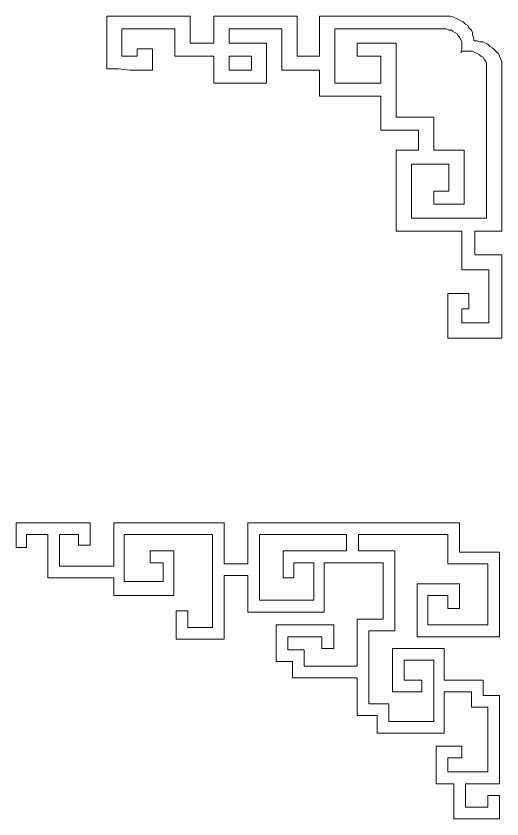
# Model space of a CAD drawing. Extents: x -66030 to 95157, y -13132 to 45879.
# Drawn here: x -57208 to -55595, y 8079 to 10747 of the extents above; entities that cross this region are included whole.
import ezdxf

# ---------------------------------------------------------------- set-up
doc = ezdxf.new("R2010")
doc.units = 0
doc.header["$LTSCALE"] = 100
doc.header["$MEASUREMENT"] = 0
doc.layers.get('0').update_dxf_attribs({"linetype": 'CONTINUOUS'})

msp = doc.modelspace()

# ---------------------------------------------------------------- linework, layer by layer
at = {"lineweight": 0}
for points in [[(-55685, 10031.9), (-55685, 9953.7), (-55595.1, 9953.7), (-55595.1, 9676.4), (-55638.1, 9676.4), (-55685, 9676.4), (-55727.9, 9676.4), (-55774.8, 9676.4), (-55774.8, 9711.6), (-55774.8, 9750.6), (-55774.8, 9789.7), (-55774.8, 9824.8), (-55704.5, 9824.8), (-55704.5, 9774.1), (-55727.9, 9774.1), (-55727.9, 9727.2), (-55638.1, 9727.2), (-55638.1, 9903), (-55727.9, 9903), (-55727.9, 10031.9), (-55782.6, 10031.9), (-55837.3, 10031.9), (-55892, 10031.9), (-55946.7, 10031.9), (-55946.7, 10301.4), (-55872.5, 10301.4), (-55872.5, 10367.8), (-55907.6, 10367.8), (-55946.7, 10367.8), (-55946.7, 10367.8), (-55997.5, 10367.8), (-55997.5, 10481), (-56200.6, 10481), (-56200.6, 10567), (-56325.6, 10567), (-56325.6, 10703.7), (-56501.3, 10703.7), (-56501.3, 10656.8), (-56376.3, 10656.8), (-56376.3, 10524), (-56552.1, 10524), (-56552.1, 10613.8), (-56681, 10613.8), (-56681, 10703.7), (-56856.8, 10703.7), (-56856.8, 10613.8), (-56806, 10613.8), (-56806, 10637.3), (-56755.2, 10637.3), (-56755.2, 10567), (-56794.3, 10567), (-56829.4, 10567), (-56868.5, 10570.9), (-56907.5, 10570.9), (-56907.5, 10613.8), (-56907.5, 10656.8), (-56907.5, 10703.7), (-56907.5, 10746.6), (-56630.2, 10746.6), (-56630.2, 10656.8), (-56552.1, 10656.8), (-56552.1, 10746.6), (-56274.8, 10746.6), (-56274.8, 10613.8), (-56200.6, 10613.8), (-56200.6, 10746.6), (-55794.3, 10746.6), (-55786.5, 10746.6), (-55774.8, 10746.6), (-55767, 10746.6), (-55755.3, 10742.7), (-55747.5, 10738.8), (-55739.7, 10734.9), (-55731.8, 10731), (-55724, 10727.1), (-55716.2, 10719.3), (-55708.4, 10715.4), (-55704.5, 10707.6), (-55696.7, 10699.8), (-55692.8, 10692), (-55692.8, 10684.1), (-55688.9, 10672.4), (-55688.9, 10664.6), (-55677.2, 10664.6), (-55669.4, 10660.7), (-55657.6, 10660.7), (-55649.8, 10656.8), (-55642, 10652.9), (-55634.2, 10645.1), (-55626.4, 10641.2), (-55618.6, 10633.4), (-55610.8, 10625.6), (-55606.9, 10621.7), (-55603, 10613.8), (-55599, 10602.1), (-55595.1, 10594.3), (-55595.1, 10586.5), (-55595.1, 10578.7), (-55595.1, 10567), (-55595.1, 10031.9), (-55638.1, 10031.9), (-55685, 10031.9)], [(-55946.7, 10410.7), (-55946.7, 10410.7), (-55821.7, 10410.7), (-55821.7, 10301.4), (-55720.1, 10301.4), (-55720.1, 10121.7), (-55821.7, 10121.7), (-55821.7, 10164.7), (-55770.9, 10164.7), (-55770.9, 10254.5), (-55895.9, 10254.5), (-55895.9, 10074.8), (-55645.9, 10074.8), (-55645.9, 10567), (-55645.9, 10574.8), (-55645.9, 10582.6), (-55645.9, 10590.4), (-55649.8, 10598.2), (-55653.7, 10602.1), (-55657.6, 10609.9), (-55665.4, 10613.8), (-55669.4, 10617.7), (-55677.2, 10621.7), (-55685, 10625.6), (-55692.8, 10629.5), (-55700.6, 10629.5), (-55708.4, 10629.5), (-55716.2, 10629.5), (-55724, 10629.5), (-55731.8, 10625.6), (-55727.9, 10633.4), (-55727.9, 10641.2), (-55727.9, 10649), (-55727.9, 10656.8), (-55727.9, 10660.7), (-55731.8, 10668.5), (-55735.8, 10676.3), (-55739.7, 10680.2), (-55743.6, 10688.1), (-55751.4, 10692), (-55759.2, 10695.9), (-55763.1, 10699.8), (-55770.9, 10699.8), (-55778.7, 10703.7), (-55786.5, 10703.7), (-55794.3, 10703.7), (-56149.8, 10703.7), (-56149.8, 10524), (-55997.5, 10524), (-55997.5, 10613.8), (-56075.6, 10613.8), (-56075.6, 10656.8), (-55946.7, 10656.8), (-55946.7, 10481), (-55946.7, 10481), (-55946.7, 10410.7), (-55946.7, 10410.7)], [(-56427.1, 10613.8), (-56501.3, 10613.8), (-56501.3, 10567), (-56427.1, 10567), (-56427.1, 10613.8)], [(-56399.8, 9024.1), (-56399.8, 8805.4), (-56220.1, 8805.4), (-56220.1, 8930.4), (-56286.5, 8930.4), (-56286.5, 8879.6), (-56321.7, 8879.6), (-56321.7, 8969.4), (-56110.7, 8969.4), (-56110.7, 9024.1), (-56399.8, 9024.1)], [(-56399.8, 9024.1), (-56399.8, 8805.4), (-56220.1, 8805.4), (-56220.1, 8930.4), (-56286.5, 8930.4), (-56286.5, 8879.6), (-56321.7, 8879.6), (-56321.7, 8969.4), (-56110.7, 8969.4), (-56110.7, 9024.1), (-56399.8, 9024.1)]]:
    msp.add_lwpolyline(points, close=True, dxfattribs=at)
at = {"color": 29, "lineweight": 0}
msp.add_lwpolyline([(-55786.5, 8645.2), (-55786.5, 8539.8), (-55657.6, 8539.8), (-55657.6, 8489), (-55603, 8489), (-55603, 8196), (-55716.2, 8196), (-55716.2, 8117.9), (-55642, 8117.9), (-55642, 8157), (-55603, 8157), (-55603, 8078.9), (-55755.3, 8078.9), (-55755.3, 8196), (-55813.9, 8196), (-55813.9, 8321), (-55727.9, 8321), (-55727.9, 8282), (-55774.8, 8282), (-55774.8, 8235.1), (-55642, 8235.1), (-55642, 8449.9), (-55696.7, 8449.9), (-55696.7, 8500.7), (-55786.5, 8500.7), (-55786.5, 8364), (-56009.2, 8364), (-56009.2, 8422.6), (-56075.6, 8422.6), (-56075.6, 8547.6), (-56290.4, 8547.6), (-56290.4, 8602.3), (-56345.1, 8602.3), (-56345.1, 8723.4), (-56153.7, 8723.4), (-56153.7, 8645.2), (-56192.8, 8645.2), (-56192.8, 8684.3), (-56306, 8684.3), (-56306, 8641.3), (-56251.3, 8641.3), (-56251.3, 8586.6), (-56075.6, 8586.6), (-56075.6, 8742.9), (-55989.6, 8742.9), (-55989.6, 8930.4), (-56184.9, 8930.4), (-56184.9, 8766.3), (-56438.8, 8766.3), (-56438.8, 8887.4), (-56516.9, 8887.4), (-56516.9, 8676.5), (-56677.1, 8676.5), (-56677.1, 8770.2), (-56638, 8770.2), (-56638, 8715.5), (-56556, 8715.5), (-56556, 9024.1), (-56849, 9024.1), (-56849, 8867.9), (-56720.1, 8867.9), (-56720.1, 8930.4), (-56763, 8930.4), (-56763, 8969.4), (-56684.9, 8969.4), (-56684.9, 8821), (-56884.1, 8821), (-56884.1, 8879.6), (-57102.8, 8879.6), (-57102.8, 9024.1), (-57173.2, 9024.1), (-57173.2, 8981.1), (-57208.3, 8981.1), (-57208.3, 9063.2), (-56962.2, 9063.2), (-56962.2, 8989), (-57001.3, 8989), (-57001.3, 9024.1), (-57063.8, 9024.1), (-57063.8, 8918.6), (-56884.1, 8918.6), (-56884.1, 9063.2), (-56516.9, 9063.2), (-56516.9, 8926.5), (-56438.8, 8926.5), (-56438.8, 9063.2), (-55735.8, 9063.2), (-55735.8, 8965.5), (-55603, 8965.5), (-55603, 8684.3), (-55876.4, 8684.3), (-55876.4, 8860.1), (-55735.8, 8860.1), (-55735.8, 8778), (-55774.8, 8778), (-55774.8, 8821), (-55841.2, 8821), (-55841.2, 8723.4), (-55642, 8723.4), (-55642, 8926.5), (-55774.8, 8926.5), (-55774.8, 9024.1), (-56071.7, 9024.1), (-56071.7, 8969.4), (-55950.6, 8969.4), (-55950.6, 8703.8), (-56036.5, 8703.8), (-56036.5, 8461.7), (-55970.1, 8461.7), (-55970.1, 8403.1), (-55821.7, 8403.1), (-55821.7, 8606.2), (-55919.3, 8606.2), (-55919.3, 8539.8), (-55860.7, 8539.8), (-55860.7, 8500.7), (-55958.4, 8500.7), (-55958.4, 8645.2), (-55786.5, 8645.2)], close=True, dxfattribs=at)
at = {"color": 179, "lineweight": 0}
msp.add_lwpolyline([(-55786.5, 8645.2), (-55786.5, 8539.8), (-55657.6, 8539.8), (-55657.6, 8489), (-55603, 8489), (-55603, 8196), (-55716.2, 8196), (-55716.2, 8117.9), (-55642, 8117.9), (-55642, 8157), (-55603, 8157), (-55603, 8078.9), (-55755.3, 8078.9), (-55755.3, 8196), (-55813.9, 8196), (-55813.9, 8321), (-55727.9, 8321), (-55727.9, 8282), (-55774.8, 8282), (-55774.8, 8235.1), (-55642, 8235.1), (-55642, 8449.9), (-55696.7, 8449.9), (-55696.7, 8500.7), (-55786.5, 8500.7), (-55786.5, 8364), (-56009.2, 8364), (-56009.2, 8422.6), (-56075.6, 8422.6), (-56075.6, 8547.6), (-56290.4, 8547.6), (-56290.4, 8602.3), (-56345.1, 8602.3), (-56345.1, 8723.4), (-56153.7, 8723.4), (-56153.7, 8645.2), (-56192.8, 8645.2), (-56192.8, 8684.3), (-56306, 8684.3), (-56306, 8641.3), (-56251.3, 8641.3), (-56251.3, 8586.6), (-56075.6, 8586.6), (-56075.6, 8742.9), (-55989.6, 8742.9), (-55989.6, 8930.4), (-56184.9, 8930.4), (-56184.9, 8766.3), (-56438.8, 8766.3), (-56438.8, 8887.4), (-56516.9, 8887.4), (-56516.9, 8676.5), (-56677.1, 8676.5), (-56677.1, 8770.2), (-56638, 8770.2), (-56638, 8715.5), (-56556, 8715.5), (-56556, 9024.1), (-56849, 9024.1), (-56849, 8867.9), (-56720.1, 8867.9), (-56720.1, 8930.4), (-56763, 8930.4), (-56763, 8969.4), (-56684.9, 8969.4), (-56684.9, 8821), (-56884.1, 8821), (-56884.1, 8879.6), (-57102.8, 8879.6), (-57102.8, 9024.1), (-57173.2, 9024.1), (-57173.2, 8981.1), (-57208.3, 8981.1), (-57208.3, 9063.2), (-56962.2, 9063.2), (-56962.2, 8989), (-57001.3, 8989), (-57001.3, 9024.1), (-57063.8, 9024.1), (-57063.8, 8918.6), (-56884.1, 8918.6), (-56884.1, 9063.2), (-56516.9, 9063.2), (-56516.9, 8926.5), (-56438.8, 8926.5), (-56438.8, 9063.2), (-55735.8, 9063.2), (-55735.8, 8965.5), (-55603, 8965.5), (-55603, 8684.3), (-55876.4, 8684.3), (-55876.4, 8860.1), (-55735.8, 8860.1), (-55735.8, 8778), (-55774.8, 8778), (-55774.8, 8821), (-55841.2, 8821), (-55841.2, 8723.4), (-55642, 8723.4), (-55642, 8926.5), (-55774.8, 8926.5), (-55774.8, 9024.1), (-56071.7, 9024.1), (-56071.7, 8969.4), (-55950.6, 8969.4), (-55950.6, 8703.8), (-56036.5, 8703.8), (-56036.5, 8461.7), (-55970.1, 8461.7), (-55970.1, 8403.1), (-55821.7, 8403.1), (-55821.7, 8606.2), (-55919.3, 8606.2), (-55919.3, 8539.8), (-55860.7, 8539.8), (-55860.7, 8500.7), (-55958.4, 8500.7), (-55958.4, 8645.2), (-55786.5, 8645.2)], close=True, dxfattribs=at)

doc.saveas('drawing.dxf')
